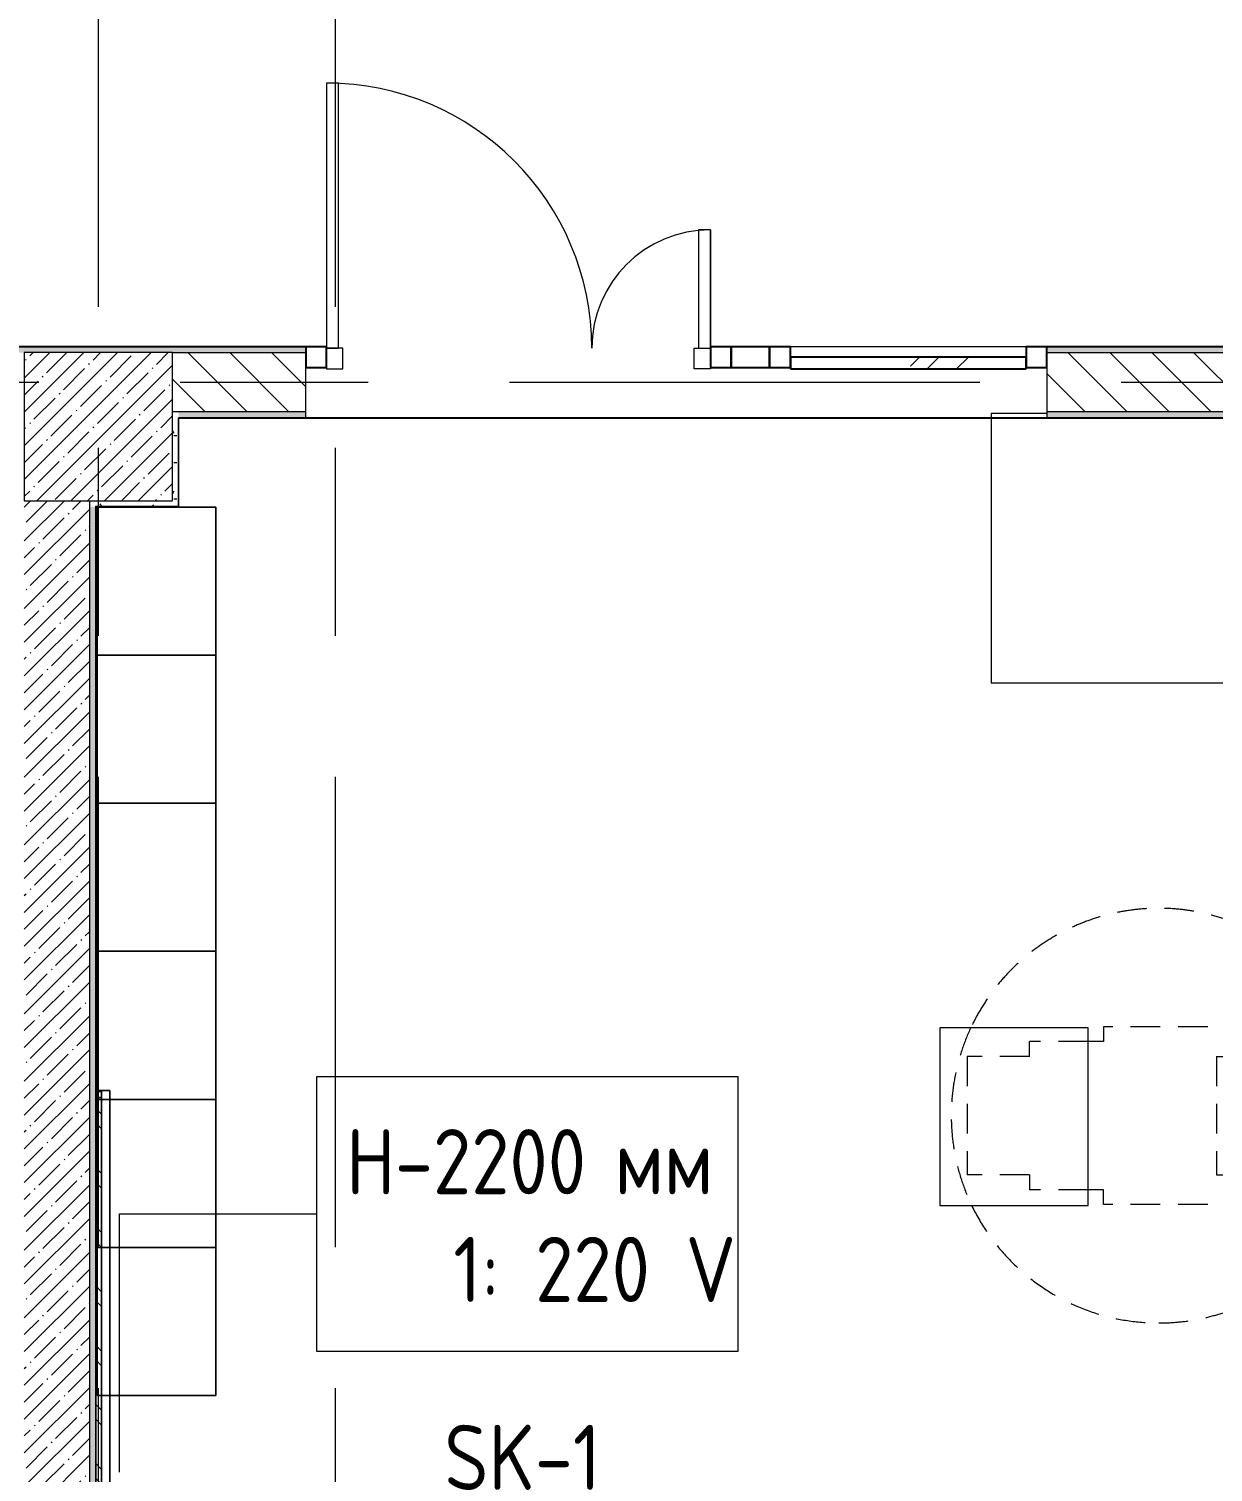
# Model space of a CAD drawing. Header units: millimetres. Extents: x 35111 to 235598, y -8553 to 29000.
# Drawn here: x 47425 to 51421, y 4120 to 8993 of the extents above; entities that cross this region are included whole.
import ezdxf

# ---------------------------------------------------------------- set-up
doc = ezdxf.new("R2010")
doc.units = ezdxf.units.MM
doc.linetypes.add('200_ШТРИХ__ш1_п0_6_', pattern=[160, 100, -60])
doc.linetypes.add('Осевая', pattern=[3175, 635, -476.25, 1587.5, -476.25])
for name, color, linetype, lineweight in [('A-DETL-GENF', 7, 'Continuous', 9), ('A-DOOR', 7, 'Continuous', 9), ('A-GLAZ-CURT', 7, 'Continuous', 9), ('A-GLAZ-CURT-1', 7, 'Continuous', 25), ('A-GLAZ-CWMG', 7, 'Continuous', 9), ('A-GLAZ-CWMG-1', 7, 'Continuous', 25), ('A-WALL', 7, 'Continuous', 9), ('E-ELEC-FIXT-IDEN', 7, 'Continuous', 9), ('I-FURN', 7, 'Continuous', 9), ('I-WALL', 7, 'Continuous', 9), ('S-COLS', 7, 'Continuous', 9), ('Оси-2', 7, 'Осевая', 9)]:
    doc.layers.add(name, color=color, linetype=linetype, lineweight=lineweight)
for name, color, linetype, lineweight, true_color in [('A-WALL-1', 7, 'Continuous', 9, 0x3c3c3c), ('A-WALL-FNSH-1', 7, 'Continuous', 9, 0x3c3c3c), ('I-FURN-1', 7, 'Continuous', 9, 0xf0f0f0), ('I-FURN-2', 7, '200_ШТРИХ__ш1_п0_6_', 9, 0xf0f0f0)]:
    doc.layers.add(name, color=color, linetype=linetype, lineweight=lineweight, true_color=true_color)
doc.styles.add('GOST Common_1', font='GOST_Common.ttf', dxfattribs={"width": 0.9, "height": 220})
pattern_1 = [(0, (0, 0), (121.92, 30.48), [10.058, -81.382, 10.058, -81.382, -487.68]), (0, (0, 0), (121.92, 30.48), [-182.88, 10.058, -172.822, 10.058, -81.382, -213.36]), (0, (0, 0), (121.92, 30.48), [-457.2, 10.058, -50.902, 10.058, -142.342]), (120, (45.72, 15.24), (-87.356454, 90.345817), [10.058, -81.382, 10.058, -81.382, -487.68]), (120, (45.72, 15.24), (-87.356454, 90.345817), [-182.88, 10.058, -172.822, 10.058, -81.382, -213.36]), (120, (45.72, 15.24), (-87.356454, 90.345817), [-457.2, 10.058, -50.902, 10.058, -142.342]), (240, (60.96, 76.2), (-34.563546, -120.825817), [10.058, -81.382, 10.058, -81.382, -487.68]), (240, (60.96, 76.2), (-34.563546, -120.825817), [-182.88, 10.058, -172.822, 10.058, -81.382, -213.36]), (240, (60.96, 76.2), (-34.563546, -120.825817), [-457.2, 10.058, -50.902, 10.058, -142.342])]

# ---------------------------------------------------------------- blocks, each defined once
blk = doc.blocks.new('BSC_Колонна _Прямоугольная - 500х500-V2-План размещения напольных электротехнических лючков и розеток 3 этажа в осях 12-23')
at = {"layer": 'S-COLS'}
h = blk.add_hatch(dxfattribs=at)
h.set_pattern_fill('FP_3', color=256, style=0, pattern_type=2)
h.set_pattern_definition([(45, (-47660, -7650), (-57.02463, 57.02463), []), (45, (-47602.975, -7650), (-57.02463, 57.02463), [100.806, -20.161, 3.353, -16.808])])
h.paths.add_polyline_path([(-250, -250), (250, -250), (250, 250), (-250, 250)])
for p, q in [((250, 250), (-250, 250)), ((-250, 250), (-250, -250)), ((250, -250), (250, 250)), ((-250, -250), (250, -250))]:
    blk.add_line(p, q, dxfattribs=at)
blk = doc.blocks.new('Стол базовый прямоугольный - 1_290-V86-План размещения напольных электротехнических лючков и розеток 3 этажа в осях 12-23')
at = {"layer": 'I-FURN-1'}
for p, q in [((-430, 455), (-617.5, 455)), ((-617.5, 455), (-617.5, -455)), ((617.5, -455), (617.5, -190)), ((-617.5, -455), (617.5, -455))]:
    blk.add_line(p, q, dxfattribs=at)
blk = doc.blocks.new('Стол базовый прямоугольный - 1_7а-25476368-План размещения напольных электротехнических лючков и розеток 3 этажа в осях 12-23')
at = {"layer": 'I-FURN-1'}
for p, q in [((250, 300), (-250, 300)), ((-250, 300), (-250, -300)), ((250, -300), (250, 300)), ((-250, -300), (250, -300))]:
    blk.add_line(p, q, dxfattribs=at)
blk = doc.blocks.new('FRT_2D_Символ _разворот МГН_1 - D1_4_Символ доступности разворота МГН _360__-V70-План размещения напольных электротехнических лючков и розеток 3 этажа в осях 12-23')
at = {"layer": 'I-FURN-2'}
for p, q in [((-300, 325.4), (-300, -185.8)), ((-300, 325.4), (-200, 325.4)), ((-200, 195.4), (-200, 325.4)), ((200, 325.4), (300, 325.4)), ((200, 195.4), (200, 325.4)), ((300, 325.4), (300, -185.8)), ((-200, 195.4), (200, 195.4)), ((-300, -185.8), (-250, -185.8)), ((-250, -185.8), (-250, -238.4)), ((300, -185.8), (250, -185.8)), ((250, -185.8), (250, -238.4)), ((-250, -238.4), (-250, -435.8)), ((250, -238.4), (250, -435.8)), ((-200, -435.8), (-250, -435.8)), ((-200, -435.8), (-200, -645.8)), ((200, -435.8), (250, -435.8)), ((200, -435.8), (200, -645.8)), ((-200, -645.8), (200, -645.8))]:
    blk.add_line(p, q, dxfattribs=at)
for start, end in [(360, 244.8834), (295.7402, 360), (244.8834, 295.7402)]:
    blk.add_arc((0, 0), 700, start, end, dxfattribs=at)
blk = doc.blocks.new('Зеркало обычное - Доска-V155-План размещения напольных электротехнических лючков и розеток 3 этажа в осях 12-23')
at = {"layer": 'I-FURN'}
h = blk.add_hatch(dxfattribs=at)
h.set_pattern_fill('FP_74', color=256, style=0, pattern_type=2)
h.set_pattern_definition([(45, (50, 50), (-199.9995, 0), [141.421, -141.421]), (45, (100, 50), (-199.9995, 0), [70.711, -212.132]), (45, (50, 100), (-199.9995, 0), [70.711, -212.132])])
h.paths.add_polyline_path([(-2005, 40), (2005, 40), (2005, 60), (-2005, 60)])
at = {"layer": 'I-FURN-1'}
for p, q in [((2025, 60), (-2025, 60)), ((-2025, 60), (-2025, 40)), ((-2025, 40), (-2025, 60)), ((-2025, 60), (-2010.2, 60)), ((-2010.2, 60), (-2005, 60)), ((2005, 60), (-2005, 60)), ((-2005, 60), (-2005, 40)), ((-2005, 40), (-2005, 60)), ((-2005, 60), (2005, 60)), ((-2005, 60), (2005, 60)), ((2005, 60), (-2005, 60)), ((-2005, 60), (2005, 60)), ((-2005, 40), (-2005, 60)), ((-2005, 40), (-2005, 60)), ((2005, 40), (2005, 60)), ((2005, 60), (2005, 40)), ((2005, 60), (2025, 60)), ((2005, 60), (2005, 40)), ((2005, 40), (2005, 60)), ((2025, 40), (2025, 60)), ((2025, 60), (2025, 40)), ((-2025, 40), (2025, 40)), ((-2010.2, 40), (-2025, 40)), ((-2005, 40), (-2010.2, 40)), ((-2005, 40), (2005, 40)), ((2005, 40), (-2005, 40)), ((2005, 40), (-2005, 40)), ((-2005, 40), (2005, 40)), ((2005, 40), (-2005, 40)), ((2025, 40), (2005, 40))]:
    blk.add_line(p, q, dxfattribs=at)
blk = doc.blocks.new('1_113 тумба - 1_113 тумба-31126920-План размещения напольных электротехнических лючков и розеток 3 этажа в осях 12-23')
at = {"layer": 'I-FURN-1'}
for p, q in [((-400, 1500), (0, 1500)), ((-400, 0), (-400, 1500)), ((0, 1500), (-400, 1500)), ((-400, 1500), (-400, 1000)), ((-400, 1000), (-400, 1500)), ((-400, 1500), (0, 1500)), ((0, 1500), (0, 0)), ((0, 1000), (0, 1500)), ((0, 1500), (0, 1000)), ((0, 1000), (-400, 1000)), ((-400, 1000), (-400, 500)), ((-400, 500), (-400, 1000)), ((-400, 1000), (0, 1000)), ((-400, 1000), (0, 1000)), ((0, 1000), (-400, 1000)), ((0, 500), (0, 1000)), ((0, 1000), (0, 500)), ((-400, 500), (0, 500)), ((0, 500), (-400, 500)), ((0, 500), (-400, 500)), ((-400, 500), (-400, 0)), ((-400, 0), (-400, 500)), ((-400, 500), (0, 500)), ((0, 0), (0, 500)), ((0, 500), (0, 0)), ((0, 0), (-400, 0)), ((-400, 0), (0, 0)), ((0, 0), (-400, 0))]:
    blk.add_line(p, q, dxfattribs=at)
blk = doc.blocks.new('1_113 тумба - 1_113 тумба-V177-План размещения напольных электротехнических лючков и розеток 3 этажа в осях 12-23')
at = {"layer": 'I-FURN-1'}
for p, q in [((-400, 1500), (0, 1500)), ((-400, 1030.3), (-400, 1500)), ((0, 1500), (-400, 1500)), ((-400, 1500), (-400, 1026.5)), ((-400, 1030.3), (-400, 1500)), ((-400, 1500), (0, 1500)), ((0, 1500), (0, 0)), ((0, 1000), (0, 1500)), ((0, 1500), (0, 1000)), ((-400, 1026.5), (-400, 1030.3)), ((-400, 1026.5), (-400, 1030.3)), ((-400, 1006.5), (-400, 1026.5)), ((-400, 1026.5), (-400, 1006.5)), ((-400, 1006.5), (-400, 1026.5)), ((-400, 0), (-400, 1006.5)), ((-400, 1006.5), (-400, 1000)), ((-400, 1000), (-400, 1006.5)), ((-385.2, 1000), (-400, 1000)), ((-400, 1000), (-400, 500)), ((-400, 500), (-400, 1000)), ((-400, 1000), (-385.2, 1000)), ((-400, 1000), (-385.2, 1000)), ((-385.2, 1000), (-400, 1000)), ((0, 1000), (-385.2, 1000)), ((-385.2, 1000), (-358, 1000)), ((-385.2, 1000), (0, 1000)), ((-358, 1000), (-385.2, 1000)), ((-358, 1000), (0, 1000)), ((0, 1000), (-358, 1000)), ((0, 500), (0, 1000)), ((0, 1000), (0, 500)), ((-400, 500), (-385.2, 500)), ((-385.2, 500), (-400, 500)), ((-385.2, 500), (-400, 500)), ((-400, 500), (-400, 0)), ((-400, 0), (-400, 500)), ((-400, 500), (-385.2, 500)), ((-385.2, 500), (0, 500)), ((-358, 500), (-385.2, 500)), ((0, 500), (-385.2, 500)), ((-385.2, 500), (-358, 500)), ((0, 500), (-358, 500)), ((-358, 500), (0, 500)), ((0, 0), (0, 500)), ((0, 500), (0, 0)), ((-385.2, 0), (-400, 0)), ((-400, 0), (-385.2, 0)), ((-385.2, 0), (-400, 0)), ((-358, 0), (-385.2, 0)), ((-385.2, 0), (0, 0)), ((-358, 0), (-385.2, 0)), ((0, 0), (-358, 0)), ((0, 0), (-358, 0))]:
    blk.add_line(p, q, dxfattribs=at)
blk = doc.blocks.new('Прямоугольный импост - 50 x 70 мм-31700031-План размещения напольных электротехнических лючков и розеток 3 этажа в осях 12-23')
at = {"layer": 'A-GLAZ-CWMG-1'}
for p, q in [((-70, 35), (0, 35)), ((-70, -35), (-70, 35)), ((0, 35), (0, -35)), ((0, -35), (-70, -35))]:
    blk.add_line(p, q, dxfattribs=at)
blk = doc.blocks.new('Дверь_Витражная_остекление_ - ДВН_ДАО_Главный вход_1200 в свету-31742133-План размещения напольных электротехнических лючков и розеток 3 этажа в осях 12-23')
at = {"layer": 'A-DETL-GENF'}
for p, q in [((-607.5, 925), (-647.5, 925)), ((-647.5, 925), (-647.5, 35)), ((-607.5, 30), (-607.5, 925)), ((647.5, 430), (607.5, 430)), ((607.5, 430), (607.5, 30)), ((647.5, 35), (647.5, 430)), ((-647.5, 30), (-607.5, 30)), ((-592.5, 30), (-647.5, 30)), ((-592.5, -40), (-592.5, 30)), ((592.5, -40), (592.5, 30)), ((592.5, 30), (647.5, 30)), ((607.5, 30), (647.5, 30)), ((-647.5, -35), (-647.5, -40)), ((-647.5, -40), (-592.5, -40)), ((647.5, -40), (592.5, -40)), ((647.5, -35), (647.5, -40))]:
    blk.add_line(p, q, dxfattribs=at)
at = {"layer": 'A-DOOR'}
for p, q in [((-647.5, 925), (-647.5, 35)), ((647.5, 430), (647.5, 35))]:
    blk.add_line(p, q, dxfattribs=at)
for centre, radius, start, end in [((-647.5, 30), 895, 360, 90), ((647.5, 30), 400, 90, 180)]:
    blk.add_arc(centre, radius, start, end, dxfattribs=at)
blk = doc.blocks.new('Системная панель - Стемалит - 40мм-32257327-План размещения напольных электротехнических лючков и розеток 3 этажа в осях 12-23')
at = {"layer": 'A-GLAZ-CURT-1'}
for p, q in [((65, 35), (-65, 35)), ((-65, 35), (-65, -35)), ((65, -35), (65, 35)), ((-65, -35), (65, -35))]:
    blk.add_line(p, q, dxfattribs=at)
blk = doc.blocks.new('Прямоугольный импост - 50 x 70 мм-31687886-План размещения напольных электротехнических лючков и розеток 3 этажа в осях 12-23')
at = {"layer": 'A-GLAZ-CWMG-1'}
for p, q in [((-35, 35), (35, 35)), ((-35, -35), (-35, 35)), ((35, 35), (35, -35)), ((35, -35), (-35, -35))]:
    blk.add_line(p, q, dxfattribs=at)
blk = doc.blocks.new('Прямоугольный импост - 50 x 70 мм-31701779-План размещения напольных электротехнических лючков и розеток 3 этажа в осях 12-23')
at = {"layer": 'A-GLAZ-CWMG-1'}
for p, q in [((0, 35), (-70, 35)), ((-70, 35), (-70, -35)), ((0, -35), (0, 35)), ((-70, -35), (0, -35))]:
    blk.add_line(p, q, dxfattribs=at)
blk = doc.blocks.new('Системная панель - Стекло - 40мм-V185-План размещения напольных электротехнических лючков и розеток 3 этажа в осях 12-23')
at = {"layer": 'A-GLAZ-CURT'}
h = blk.add_hatch(dxfattribs=at)
h.set_pattern_fill('FP_76', color=256, style=0, pattern_type=2)
h.set_pattern_definition([(45, (-50492.5, -7785), (-282.8427, 282.8427), [200, -600]), (45, (-50692.5, -7885), (-282.8427, 282.8427), [600, -200]), (45, (-50292.5, -7985), (-282.8427, 282.8427), [200, -600])])
h.paths.add_polyline_path([(397.5, -40), (397.5, 0), (-397.5, 0), (-397.5, -40)])
at = {"layer": 'A-GLAZ-CURT-1'}
for p, q in [((397.5, 0), (-397.5, 0)), ((-397.5, 0), (-397.5, -40)), ((397.5, -40), (397.5, 0)), ((-397.5, -40), (397.5, -40))]:
    blk.add_line(p, q, dxfattribs=at)
blk = doc.blocks.new('Прямоугольный импост - 50 x 70 мм-31702100-План размещения напольных электротехнических лючков и розеток 3 этажа в осях 12-23')
at = {"layer": 'A-GLAZ-CWMG-1'}
for p, q in [((-35, 35), (35, 35)), ((-35, -35), (-35, 35)), ((35, 35), (35, -35)), ((35, -35), (-35, -35))]:
    blk.add_line(p, q, dxfattribs=at)
blk = doc.blocks.new('Прямоугольный импост - 50 x 70 мм-31720914-План размещения напольных электротехнических лючков и розеток 3 этажа в осях 12-23')
at = {"layer": 'A-GLAZ-CWMG'}
blk.add_line((42060, 7920), (41265, 7920), dxfattribs=at)

msp = doc.modelspace()

# ---------------------------------------------------------------- hatches: boundary and pattern name
at = {"layer": 'I-WALL'}
h = msp.add_hatch(dxfattribs=at)
h.set_pattern_fill('FP_71', color=256, style=0, pattern_type=2)
h.set_pattern_definition(pattern_1)
h.paths.add_polyline_path([(74100, 7900), (74100, 7920), (73705, 7920), (73705, 7908), (73760, 7908), (73760, 7900)])
h.paths.add_polyline_path([(72250, 7900), (72250, 7908), (72305, 7908), (72305, 7920), (71660, 7920), (71660, 7908), (71690, 7908), (71690, 7900), (71860, 7900)])
h.paths.add_polyline_path([(70680, 7900), (70680, 7908), (70710, 7908), (70710, 7920), (69360, 7920), (69360, 7908), (69390, 7908), (69390, 7900), (70631.4, 7900)])
h.paths.add_polyline_path([(68230, 7900), (68230, 7908), (68260, 7908), (68260, 7920), (66860, 7920), (66860, 7908), (66890, 7908), (66890, 7900), (67355.7, 7900)])
h.paths.add_polyline_path([(65880, 7900), (65880, 7908), (65910, 7908), (65910, 7920), (60470, 7920), (60470, 7900), (65410, 7900)])
h.paths.add_polyline_path([(57970, 7900), (57970, 7920), (50859.9, 7920), (50859.9, 7900), (56910, 7900)])
h.paths.add_polyline_path([(47630, 7900), (48359.9, 7900), (48359.9, 7920), (42130, 7920), (42130, 7900), (47410, 7900)])
h.paths.add_polyline_path([(39630, 7900), (39630, 7920), (38760, 7920), (38760, 7900), (39040, 7900)])
h = msp.add_hatch(dxfattribs=at)
h.set_pattern_fill('FP_21', color=256, style=0, pattern_type=2)
h.set_pattern_definition([(135, (0, 0), (-70.71068, -70.71068), [])])
h.paths.add_polyline_path([(51890, 7700), (51910, 7700), (51910, 7900), (50860, 7900), (50860, 7700)])
h.paths.add_polyline_path([(48360, 7700), (48360, 7900), (47910, 7900), (47910, 7700), (47930, 7700)])
h = msp.add_hatch(dxfattribs=at)
h.set_pattern_fill('FP_71', color=256, style=0, pattern_type=2)
h.set_pattern_definition(pattern_1)
h.paths.add_polyline_path([(47930, 7380), (47930, 7700), (47910, 7700), (47910, 7380)])
h = msp.add_hatch(dxfattribs=at)
h.set_pattern_fill('FP_71', color=256, style=0, pattern_type=2)
h.set_pattern_definition(pattern_1)
h.paths.add_polyline_path([(51890, 7680), (51890, 7700), (50860, 7700), (50860, 7680)])
h.paths.add_polyline_path([(48360, 7680), (48360, 7700), (47930, 7700), (47931, 7680)])
h = msp.add_hatch(dxfattribs=at)
h.set_pattern_fill('FP_17', color=256, style=0, pattern_type=2)
h.set_pattern_definition([(45, (0, 0), (-57.02463, 57.02463), []), (45, (57.025, 0), (-57.02463, 57.02463), [100.806, -20.161, 3.353, -16.808])])
h.paths.add_polyline_path([(47410, 400), (47630, 400), (47630, 7400), (47410, 7400), (47410, 590.2)])
h = msp.add_hatch(dxfattribs=at)
h.set_pattern_fill('FP_71', color=256, style=0, pattern_type=2)
h.set_pattern_definition(pattern_1)
h.paths.add_polyline_path([(47651, 7380), (47910, 7380), (47910, 7400), (47630, 7400), (47630, 7380), (47650, 7380)])
h = msp.add_hatch(dxfattribs=at)
h.set_pattern_fill('FP_71', color=256, style=0, pattern_type=2)
h.set_pattern_definition(pattern_1)
h.paths.add_polyline_path([(47630, 400), (47650, 400), (47650, 7380), (47630, 7380), (47630, 590.2)])

# ---------------------------------------------------------------- linework, layer by layer
at = {"layer": 'A-WALL'}
for p, q in [((48360, 7700), (47910, 7700)), ((51910, 7700), (50860, 7700)), ((47930, 7380), (47930, 7680)), ((48360, 7680), (47930, 7680)), ((47931, 7680), (47931, 7679)), ((47630, 7400), (47630, 400)), ((47650, 7380), (47650, 420)), ((47930, 7380), (47650, 7380))]:
    msp.add_line(p, q, dxfattribs=at)
at = {"layer": 'A-WALL-1'}
for p, q in [((47910, 7900), (48360, 7900)), ((48359.9, 7900), (48359.9, 7920)), ((48360, 7680), (48360, 7900)), ((50860, 7920), (50859.9, 7920)), ((50859.9, 7920), (50859.9, 7900)), ((50859.9, 7900), (51910, 7900)), ((50860, 7900), (50860, 7680))]:
    msp.add_line(p, q, dxfattribs=at)
at = {"layer": 'A-WALL-FNSH-1'}
for p, q in [((48360, 7921), (42130, 7921)), ((42130, 7920), (48360, 7920)), ((48360, 7920), (48360, 7921)), ((57970, 7921), (50860, 7921)), ((50860, 7921), (50860, 7920)), ((50860, 7920), (57970, 7920)), ((47931, 7379), (47931, 7679)), ((47931, 7679), (51889, 7679)), ((51890, 7680), (48360, 7680)), ((47651, 421), (47651, 7379)), ((47651, 7379), (47931, 7379))]:
    msp.add_line(p, q, dxfattribs=at)
at = {"layer": 'E-ELEC-FIXT-IDEN'}
for p, q in [((47731, 4992.1), (48397, 4992.1)), ((47731, 4120.3), (47731, 4992.1))]:
    msp.add_line(p, q, dxfattribs=at)
at = {"layer": 'E-ELEC-FIXT-IDEN', "flags": 128}
msp.add_lwpolyline([(48397, 5456.1), (49817.4, 5456.1), (49817.4, 4528.1), (48397, 4528.1)], close=True, dxfattribs=at)
at = {"layer": 'I-FURN-1'}
for p, q in [((47656.2, 5409), (47650, 5409)), ((47650, 5409), (47656.2, 5409)), ((47698.3, 5409), (47656.2, 5409)), ((47656.2, 5409), (47698.3, 5409)), ((47698.3, 4378.8), (47698.3, 5409)), ((47698.3, 5409), (47698.3, 4378.8)), ((47698.3, 1370), (47698.3, 4378.8)), ((47698.3, 4378.8), (47698.3, 1370))]:
    msp.add_line(p, q, dxfattribs=at)
at = {"layer": 'Оси-2'}
for p, q in [((47660, 593.7), (47660, 24850)), ((48460, 593.7), (48460, 24850)), ((38410.7, 7800), (82250, 7800))]:
    msp.add_line(p, q, dxfattribs=at)

# ---------------------------------------------------------------- block references
at = {"layer": 'A-DOOR'}
msp.add_blockref('Дверь_Витражная_остекление_ - ДВН_ДАО_Главный вход_1200 в свету-31742133-План размещения напольных электротехнических лючков и розеток 3 этажа в осях 12-23', (49077.5, 7885), dxfattribs=at)
at = {"layer": 'A-GLAZ-CURT'}
for name, p in [('Системная панель - Стемалит - 40мм-32257327-План размещения напольных электротехнических лючков и розеток 3 этажа в осях 12-23', (49860, 7885)), ('Системная панель - Стекло - 40мм-V185-План размещения напольных электротехнических лючков и розеток 3 этажа в осях 12-23', (50392.5, 7885))]:
    msp.add_blockref(name, p, dxfattribs=at)
at = {"layer": 'A-GLAZ-CWMG', "rotation": 180}
msp.add_blockref('Прямоугольный импост - 50 x 70 мм-31701779-План размещения напольных электротехнических лючков и розеток 3 этажа в осях 12-23', (48360, 7885), dxfattribs=at)
at = {"layer": 'A-GLAZ-CWMG', "extrusion": (0, 0, -1), "rotation": 180}
for name, p in [('Прямоугольный импост - 50 x 70 мм-31687886-План размещения напольных электротехнических лючков и розеток 3 этажа в осях 12-23', (-49760, 7885)), ('Прямоугольный импост - 50 x 70 мм-31702100-План размещения напольных электротехнических лючков и розеток 3 этажа в осях 12-23', (-49960, 7885)), ('Прямоугольный импост - 50 x 70 мм-31700031-План размещения напольных электротехнических лючков и розеток 3 этажа в осях 12-23', (-50860, 7885))]:
    msp.add_blockref(name, p, dxfattribs=at)
at = {"layer": 'A-GLAZ-CWMG'}
msp.add_blockref('Прямоугольный импост - 50 x 70 мм-31720914-План размещения напольных электротехнических лючков и розеток 3 этажа в осях 12-23', (8730, 0), dxfattribs=at)
at = {"layer": 'I-FURN-1'}
for name, p in [('Стол базовый прямоугольный - 1_290-V86-План размещения напольных электротехнических лючков и розеток 3 этажа в осях 12-23', (51290, 7240)), ('1_113 тумба - 1_113 тумба-31126920-План размещения напольных электротехнических лючков и розеток 3 этажа в осях 12-23', (48056.2, 5878.8)), ('1_113 тумба - 1_113 тумба-V177-План размещения напольных электротехнических лючков и розеток 3 этажа в осях 12-23', (48056.2, 4378.8)), ('Стол базовый прямоугольный - 1_7а-25476368-План размещения напольных электротехнических лючков и розеток 3 этажа в осях 12-23', (50749.3, 5320.1))]:
    msp.add_blockref(name, p, dxfattribs=at)
for name, p, rotation in [('FRT_2D_Символ _разворот МГН_1 - D1_4_Символ доступности разворота МГН _360__-V70-План размещения напольных электротехнических лючков и розеток 3 этажа в осях 12-23', (51237.7, 5323.9), 269.9999999999993), ('Зеркало обычное - Доска-V155-План размещения напольных электротехнических лючков и розеток 3 этажа в осях 12-23', (47711, 3380.2), 90.00000000000017)]:
    msp.add_blockref(name, p, dxfattribs=dict(at, rotation=rotation))
at = {"layer": 'S-COLS'}
msp.add_blockref('BSC_Колонна _Прямоугольная - 500х500-V2-План размещения напольных электротехнических лючков и розеток 3 этажа в осях 12-23', (47660, 7650), dxfattribs=at)

# ---------------------------------------------------------------- texts
at = {"layer": 'E-ELEC-FIXT-IDEN', "char_height": 220, "attachment_point": 1, "style": 'GOST Common_1'}
for s, insert, width in [('H-2200 ', (48497, 5278.5), 1096.708), ('мм', (49401.8, 5278.5), 375.19), ('   1: 220 V', (48497, 4914.7), 1291.519), ('SK-1', (48827.2, 4280.1), 656.582)]:
    msp.add_mtext(s, dxfattribs=dict(at, insert=insert, width=width))

doc.saveas('drawing.dxf')
